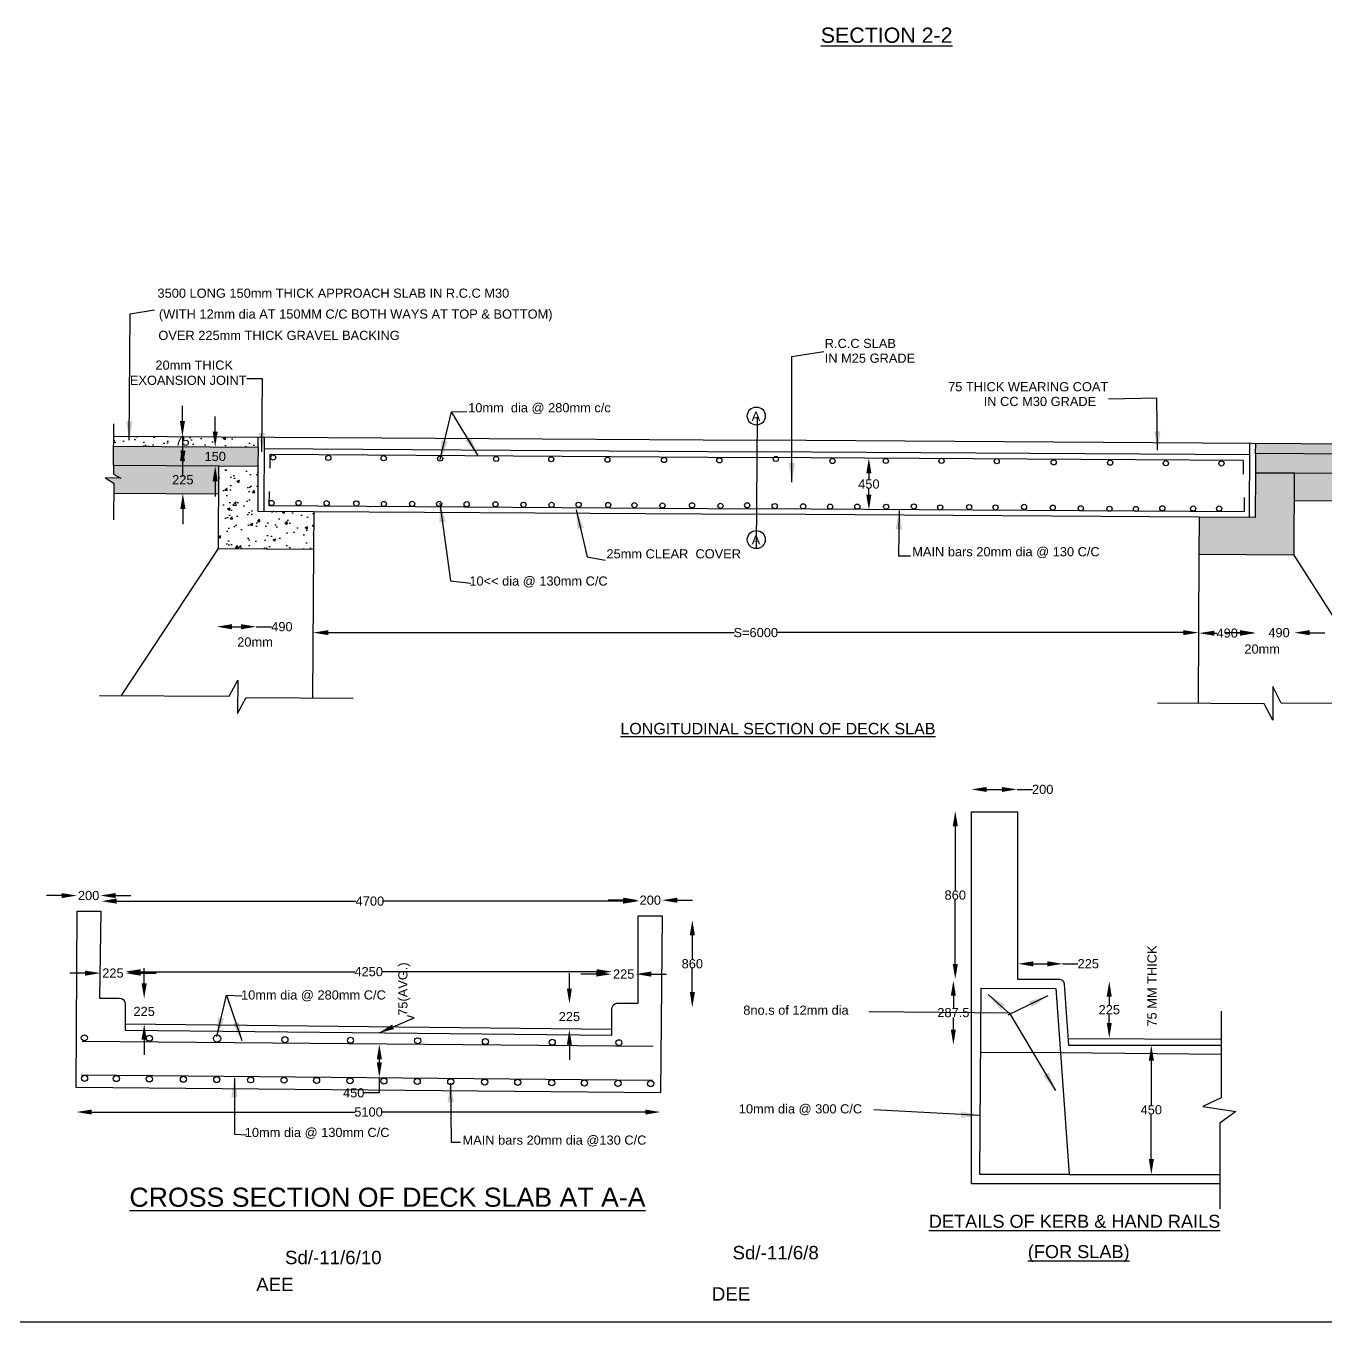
# Model space of a CAD drawing. Header units: inches. Extents: x 159 to 4207, y 11 to 2793.
# Drawn here: x 1125 to 2825, y 11 to 1707 of the extents above; entities that cross this region are included whole.
import ezdxf

# ---------------------------------------------------------------- set-up
doc = ezdxf.new("R2010")
doc.units = ezdxf.units.IN
doc.header["$MEASUREMENT"] = 0
doc.layers.add('DIMENSION', color=7, linetype='Continuous')
doc.layers.add('DRAWING', color=2, linetype='Continuous')
doc.styles.get("Standard").update_dxf_attribs({"font": 'arial.ttf', "height": 12})
doc.dimstyles.get("Standard").update_dxf_attribs({"dimtxt": 12, "dimasz": 20, "dimexe": 0.18, "dimexo": 0.0625, "dimgap": 0.09, "dimtad": 0, "dimtih": 1, "dimtoh": 1, "dimdec": 4, "dimzin": 0, "dimdsep": 46, "dimtxsty": 'Standard', "dimcen": 0.09, "dimse1": 1, "dimse2": 1, "dimadec": 0, "dimazin": 0, "dimtfac": 1, "dimtdec": 4, "dimtofl": 0, "dimtmove": 0, "dimatfit": 3, "dimfxl": 1, "dimtolj": 1, "dimtzin": 0, "dimarcsym": 0})

# ---------------------------------------------------------------- blocks, each defined once
blk = doc.blocks.new('*D30')
at = {"layer": 'Defpoints', "color": 0, "lineweight": -2}
for p, q in [((1329.2, 1190.4), (1329.2, 1210.4)), ((1329.2, 1138), (1329.2, 1118))]:
    blk.add_line(p, q, dxfattribs=at)
at = {"layer": 'Defpoints', "color": 0}
for p in [(1329.2, 1158), (1329.7, 1170.4), (1329.7, 1158)]:
    blk.add_point(p, dxfattribs=at)
for points in [[(1325.9, 1190.4), (1332.6, 1190.4), (1329.2, 1170.4)], [(1325.9, 1138), (1332.6, 1138), (1329.2, 1158)]]:
    blk.add_solid(points, dxfattribs=at)
at = {"layer": 'Defpoints', "color": 0, "insert": (1329.2, 1164.2), "char_height": 12, "attachment_point": 5}
blk.add_mtext('\\A1;75', dxfattribs=at)
blk = doc.blocks.new('*D31')
at = {"layer": 'Defpoints', "color": 0, "lineweight": -2}
for p, q in [((1372.1, 1176.5), (1372.1, 1196.5)), ((1372.1, 1111.8), (1372.1, 1091.8))]:
    blk.add_line(p, q, dxfattribs=at)
at = {"layer": 'Defpoints', "color": 0}
for p in [(1370.6, 1156.5), (1370.6, 1131.8), (1372.1, 1131.8)]:
    blk.add_point(p, dxfattribs=at)
for points in [[(1368.8, 1176.5), (1375.4, 1176.5), (1372.1, 1156.5)], [(1368.8, 1111.8), (1375.4, 1111.8), (1372.1, 1131.8)]]:
    blk.add_solid(points, dxfattribs=at)
at = {"layer": 'Defpoints', "color": 0, "insert": (1372.1, 1144.1), "char_height": 12, "attachment_point": 5}
blk.add_mtext('\\A1;150', dxfattribs=at)
blk = doc.blocks.new('*D32')
at = {"layer": 'Defpoints', "color": 0, "lineweight": -2}
for p, q in [((1329.8, 1151.6), (1329.8, 1171.6)), ((1329.8, 1075.6), (1329.8, 1055.6))]:
    blk.add_line(p, q, dxfattribs=at)
at = {"layer": 'Defpoints', "color": 0}
for p in [(1331.2, 1131.6), (1329.8, 1095.6), (1331.2, 1095.6)]:
    blk.add_point(p, dxfattribs=at)
for points in [[(1326.5, 1151.6), (1333.2, 1151.6), (1329.8, 1131.6)], [(1326.5, 1075.6), (1333.2, 1075.6), (1329.8, 1095.6)]]:
    blk.add_solid(points, dxfattribs=at)
at = {"layer": 'Defpoints', "color": 0, "insert": (1329.8, 1113.6), "char_height": 12, "attachment_point": 5}
blk.add_mtext('\\A1;225', dxfattribs=at)
blk = doc.blocks.new('*D33')
at = {"layer": 'Defpoints', "color": 0, "lineweight": -2}
for p, q in [((2227.3, 1121.9), (2227.3, 1114.2)), ((2227.3, 1094.1), (2227.3, 1101.8))]:
    blk.add_line(p, q, dxfattribs=at)
at = {"layer": 'Defpoints', "color": 0}
for p in [(2227, 1141.9), (2227, 1074.1), (2227.3, 1074.1)]:
    blk.add_point(p, dxfattribs=at)
for points in [[(2223.9, 1121.9), (2230.6, 1121.9), (2227.3, 1141.9)], [(2223.9, 1094.1), (2230.6, 1094.1), (2227.3, 1074.1)]]:
    blk.add_solid(points, dxfattribs=at)
at = {"layer": 'Defpoints', "color": 0, "insert": (2227.3, 1108), "char_height": 12, "attachment_point": 5}
blk.add_mtext('\\A1;450', dxfattribs=at)
blk = doc.blocks.new('*D49')
at = {"layer": 'Defpoints', "color": 0, "lineweight": -2}
for p, q in [((1171.2, 569.5), (1151.2, 569.5)), ((1241.7, 569.5), (1261.7, 569.5))]:
    blk.add_line(p, q, dxfattribs=at)
at = {"layer": 'Defpoints', "color": 0}
for p in [(1221.7, 569.5), (1191.2, 548.6), (1221.7, 547.6)]:
    blk.add_point(p, dxfattribs=at)
for points in [[(1171.2, 572.8), (1171.2, 566.2), (1191.2, 569.5)], [(1241.7, 572.8), (1241.7, 566.2), (1221.7, 569.5)]]:
    blk.add_solid(points, dxfattribs=at)
at = {"layer": 'Defpoints', "color": 0, "insert": (1206.5, 569.5), "char_height": 12, "attachment_point": 5}
blk.add_mtext('\\A1;200', dxfattribs=at)
blk = doc.blocks.new('*D50')
at = {"layer": 'Defpoints', "color": 0, "lineweight": -2}
for p, q in [((1243.2, 562.2), (1556.3, 562.2)), ((1905.8, 562.2), (1592.7, 562.2))]:
    blk.add_line(p, q, dxfattribs=at)
at = {"layer": 'Defpoints', "color": 0}
for p in [(1925.8, 562.2), (1223.2, 548.6), (1925.8, 540.9)]:
    blk.add_point(p, dxfattribs=at)
for points in [[(1243.2, 565.6), (1243.2, 558.9), (1223.2, 562.2)], [(1905.8, 565.6), (1905.8, 558.9), (1925.8, 562.2)]]:
    blk.add_solid(points, dxfattribs=at)
at = {"layer": 'Defpoints', "color": 0, "insert": (1574.5, 562.2), "char_height": 12, "attachment_point": 5}
blk.add_mtext('\\A1;4700', dxfattribs=at)
blk = doc.blocks.new('*D51')
at = {"layer": 'Defpoints', "color": 0, "lineweight": -2}
for p, q in [((1906.2, 563.4), (1886.2, 563.4)), ((1976.5, 563.4), (1996.5, 563.4))]:
    blk.add_line(p, q, dxfattribs=at)
at = {"layer": 'Defpoints', "color": 0}
for p in [(1956.5, 563.4), (1926.2, 543.3), (1956.5, 542.9)]:
    blk.add_point(p, dxfattribs=at)
for points in [[(1906.2, 566.7), (1906.2, 560.1), (1926.2, 563.4)], [(1976.5, 566.7), (1976.5, 560.1), (1956.5, 563.4)]]:
    blk.add_solid(points, dxfattribs=at)
at = {"layer": 'Defpoints', "color": 0, "insert": (1941.3, 563.4), "char_height": 12, "attachment_point": 5}
blk.add_mtext('\\A1;200', dxfattribs=at)
blk = doc.blocks.new('*D52')
at = {"layer": 'Defpoints', "color": 0, "lineweight": -2}
for p, q in [((1201.9, 468), (1181.9, 468)), ((1274.8, 468), (1294.8, 468))]:
    blk.add_line(p, q, dxfattribs=at)
at = {"layer": 'Defpoints', "color": 0}
for p in [(1254.8, 468), (1221.9, 435.3), (1254.8, 430.1)]:
    blk.add_point(p, dxfattribs=at)
for points in [[(1201.9, 471.3), (1201.9, 464.6), (1221.9, 468)], [(1274.8, 471.3), (1274.8, 464.6), (1254.8, 468)]]:
    blk.add_solid(points, dxfattribs=at)
at = {"layer": 'Defpoints', "color": 0, "insert": (1238.3, 468), "char_height": 12, "attachment_point": 5}
blk.add_mtext('\\A1;225', dxfattribs=at)
blk = doc.blocks.new('*D53')
at = {"layer": 'Defpoints', "color": 0, "lineweight": -2}
for p, q in [((1279.2, 454.5), (1279.2, 474.5)), ((1279.2, 381.1), (1279.2, 361.1))]:
    blk.add_line(p, q, dxfattribs=at)
at = {"layer": 'Defpoints', "color": 0}
for p in [(1248.9, 434.5), (1255.1, 401.1), (1279.2, 401.1)]:
    blk.add_point(p, dxfattribs=at)
for points in [[(1275.8, 454.5), (1282.5, 454.5), (1279.2, 434.5)], [(1275.8, 381.1), (1282.5, 381.1), (1279.2, 401.1)]]:
    blk.add_solid(points, dxfattribs=at)
at = {"layer": 'Defpoints', "color": 0, "insert": (1279.2, 417.8), "char_height": 12, "attachment_point": 5}
blk.add_mtext('\\A1;225', dxfattribs=at)
blk = doc.blocks.new('*D54')
at = {"layer": 'Defpoints', "color": 0, "lineweight": -2}
for p, q in [((1274.6, 469.9), (1554.7, 469.9)), ((1871.2, 469.9), (1591.1, 469.9))]:
    blk.add_line(p, q, dxfattribs=at)
at = {"layer": 'Defpoints', "color": 0}
for p in [(1891.2, 469.9), (1254.6, 429.8), (1891.2, 428.1)]:
    blk.add_point(p, dxfattribs=at)
for points in [[(1274.6, 473.2), (1274.6, 466.6), (1254.6, 469.9)], [(1871.2, 473.2), (1871.2, 466.6), (1891.2, 469.9)]]:
    blk.add_solid(points, dxfattribs=at)
at = {"layer": 'Defpoints', "color": 0, "insert": (1572.9, 469.9), "char_height": 12, "attachment_point": 5}
blk.add_mtext('\\A1;4250', dxfattribs=at)
blk = doc.blocks.new('*D55')
at = {"layer": 'Defpoints', "color": 0, "lineweight": -2}
for p, q in [((1835.5, 447.8), (1835.5, 467.8)), ((1835.5, 374.4), (1835.5, 354.4))]:
    blk.add_line(p, q, dxfattribs=at)
at = {"layer": 'Defpoints', "color": 0}
for p in [(1897.8, 427.8), (1835.5, 394.4), (1888.9, 394.4)]:
    blk.add_point(p, dxfattribs=at)
for points in [[(1832.2, 447.8), (1838.8, 447.8), (1835.5, 427.8)], [(1832.2, 374.4), (1838.8, 374.4), (1835.5, 394.4)]]:
    blk.add_solid(points, dxfattribs=at)
at = {"layer": 'Defpoints', "color": 0, "insert": (1835.5, 411.1), "char_height": 12, "attachment_point": 5}
blk.add_mtext('\\A1;225', dxfattribs=at)
blk = doc.blocks.new('*D56')
at = {"layer": 'Defpoints', "color": 0, "lineweight": -2}
for p, q in [((1870.6, 466.7), (1850.6, 466.7)), ((1942.5, 466.7), (1962.5, 466.7))]:
    blk.add_line(p, q, dxfattribs=at)
at = {"layer": 'Defpoints', "color": 0}
for p in [(1922.5, 466.7), (1890.6, 428.4), (1922.5, 429.4)]:
    blk.add_point(p, dxfattribs=at)
for points in [[(1870.6, 470), (1870.6, 463.4), (1890.6, 466.7)], [(1942.5, 470), (1942.5, 463.4), (1922.5, 466.7)]]:
    blk.add_solid(points, dxfattribs=at)
at = {"layer": 'Defpoints', "color": 0, "insert": (1906.5, 466.7), "char_height": 12, "attachment_point": 5}
blk.add_mtext('\\A1;225', dxfattribs=at)
blk = doc.blocks.new('*D57')
at = {"layer": 'Defpoints', "color": 0, "lineweight": -2}
for p, q in [((1996.3, 517.3), (1996.3, 486.4)), ((1996.3, 443.1), (1996.3, 474))]:
    blk.add_line(p, q, dxfattribs=at)
at = {"layer": 'Defpoints', "color": 0}
for p in [(1924.7, 537.3), (1924.7, 423.1), (1996.3, 423.1)]:
    blk.add_point(p, dxfattribs=at)
for points in [[(1993, 517.3), (1999.7, 517.3), (1996.3, 537.3)], [(1993, 443.1), (1999.7, 443.1), (1996.3, 423.1)]]:
    blk.add_solid(points, dxfattribs=at)
at = {"layer": 'Defpoints', "color": 0, "insert": (1996.3, 480.2), "char_height": 12, "attachment_point": 5}
blk.add_mtext('\\A1;860', dxfattribs=at)
blk = doc.blocks.new('*D58')
at = {"layer": 'Defpoints', "color": 0, "lineweight": -2}
for p, q in [((1210.6, 286.2), (1554.7, 286.2)), ((1934.7, 286.2), (1590.6, 286.2))]:
    blk.add_line(p, q, dxfattribs=at)
at = {"layer": 'Defpoints', "color": 0}
for p in [(1190.6, 316.8), (1954.7, 310.6), (1954.7, 286.2)]:
    blk.add_point(p, dxfattribs=at)
for points in [[(1210.6, 289.5), (1210.6, 282.9), (1190.6, 286.2)], [(1934.7, 289.5), (1934.7, 282.9), (1954.7, 286.2)]]:
    blk.add_solid(points, dxfattribs=at)
at = {"layer": 'Defpoints', "color": 0, "insert": (1572.7, 286.2), "char_height": 12, "attachment_point": 5}
blk.add_mtext('\\A1;5100', dxfattribs=at)
blk = doc.blocks.new('*D59')
at = {"layer": 'Defpoints', "color": 0, "lineweight": -2}
for p, q in [((1586.8, 355.1), (1586.8, 351.3)), ((1586.8, 331.3), (1586.8, 311.3)), ((1586.8, 311.3), (1566.8, 311.3))]:
    blk.add_line(p, q, dxfattribs=at)
at = {"layer": 'Defpoints', "color": 0}
for p in [(1589, 375.1), (1586.8, 331.3), (1587.9, 331.3)]:
    blk.add_point(p, dxfattribs=at)
for points in [[(1583.5, 355.1), (1590.2, 355.1), (1586.8, 375.1)], [(1583.5, 351.3), (1590.2, 351.3), (1586.8, 331.3)]]:
    blk.add_solid(points, dxfattribs=at)
at = {"layer": 'Defpoints', "color": 0, "insert": (1553.3, 311.3), "char_height": 12, "attachment_point": 5}
blk.add_mtext('\\A1;450', dxfattribs=at)
blk = doc.blocks.new('*D60')
at = {"layer": 'Defpoints', "color": 0, "lineweight": -2}
for p, q in [((2596.8, 353.6), (2596.8, 295.3)), ((2596.8, 224.6), (2596.8, 282.9))]:
    blk.add_line(p, q, dxfattribs=at)
at = {"layer": 'Defpoints', "color": 0}
for p in [(2597, 373.6), (2596.2, 204.6), (2596.8, 204.6)]:
    blk.add_point(p, dxfattribs=at)
for points in [[(2593.5, 353.6), (2600.2, 353.6), (2596.8, 373.6)], [(2593.5, 224.6), (2600.2, 224.6), (2596.8, 204.6)]]:
    blk.add_solid(points, dxfattribs=at)
at = {"layer": 'Defpoints', "color": 0, "insert": (2596.8, 289.1), "char_height": 12, "attachment_point": 5}
blk.add_mtext('\\A1;450', dxfattribs=at)
blk = doc.blocks.new('*D61')
at = {"layer": 'Defpoints', "color": 0, "lineweight": -2}
for p, q in [((2337.8, 438.3), (2337.8, 422.5)), ((2337.8, 394.2), (2337.8, 410))]:
    blk.add_line(p, q, dxfattribs=at)
at = {"layer": 'Defpoints', "color": 0}
for p in [(2481.8, 458.3), (2337.8, 374.2), (2488, 374.2)]:
    blk.add_point(p, dxfattribs=at)
for points in [[(2334.5, 438.3), (2341.2, 438.3), (2337.8, 458.3)], [(2334.5, 394.2), (2341.2, 394.2), (2337.8, 374.2)]]:
    blk.add_solid(points, dxfattribs=at)
at = {"layer": 'Defpoints', "color": 0, "insert": (2337.8, 416.3), "char_height": 12, "attachment_point": 5}
blk.add_mtext('\\A1;287.5', dxfattribs=at)
blk = doc.blocks.new('*D62')
at = {"layer": 'Defpoints', "color": 0, "lineweight": -2}
for p, q in [((2442.6, 480.2), (2460.8, 480.2)), ((2480.8, 480.2), (2500.8, 480.2))]:
    blk.add_line(p, q, dxfattribs=at)
at = {"layer": 'Defpoints', "color": 0}
for p in [(2480.8, 480.2), (2422.6, 459.6), (2480.8, 459.2)]:
    blk.add_point(p, dxfattribs=at)
for points in [[(2442.6, 483.5), (2442.6, 476.8), (2422.6, 480.2)], [(2460.8, 483.5), (2460.8, 476.8), (2480.8, 480.2)]]:
    blk.add_solid(points, dxfattribs=at)
at = {"layer": 'Defpoints', "color": 0, "insert": (2514.3, 480.2), "char_height": 12, "attachment_point": 5}
blk.add_mtext('\\A1;225', dxfattribs=at)
blk = doc.blocks.new('*D63')
at = {"layer": 'Defpoints', "color": 0, "lineweight": -2}
for p, q in [((2541.8, 437.2), (2541.8, 426.3)), ((2541.8, 402.9), (2541.8, 413.8))]:
    blk.add_line(p, q, dxfattribs=at)
at = {"layer": 'Defpoints', "color": 0}
for p in [(2482, 457.2), (2488.3, 382.9), (2541.8, 382.9)]:
    blk.add_point(p, dxfattribs=at)
for points in [[(2538.4, 437.2), (2545.1, 437.2), (2541.8, 457.2)], [(2538.4, 402.9), (2545.1, 402.9), (2541.8, 382.9)]]:
    blk.add_solid(points, dxfattribs=at)
at = {"layer": 'Defpoints', "color": 0, "insert": (2541.8, 420.1), "char_height": 12, "attachment_point": 5}
blk.add_mtext('\\A1;225', dxfattribs=at)
blk = doc.blocks.new('*D64')
at = {"layer": 'Defpoints', "color": 0, "lineweight": -2}
for p, q in [((2340.3, 660.2), (2340.3, 576.3)), ((2340.3, 480), (2340.3, 563.9))]:
    blk.add_line(p, q, dxfattribs=at)
at = {"layer": 'Defpoints', "color": 0}
for p in [(2340.3, 680.2), (2421.7, 680.2), (2422.7, 460)]:
    blk.add_point(p, dxfattribs=at)
for points in [[(2337, 660.2), (2343.7, 660.2), (2340.3, 680.2)], [(2337, 480), (2343.7, 480), (2340.3, 460)]]:
    blk.add_solid(points, dxfattribs=at)
at = {"layer": 'Defpoints', "color": 0, "insert": (2340.3, 570.1), "char_height": 12, "attachment_point": 5}
blk.add_mtext('\\A1;860', dxfattribs=at)
blk = doc.blocks.new('*D65')
at = {"layer": 'Defpoints', "color": 0, "lineweight": -2}
for p, q in [((2381.5, 708.4), (2401.3, 708.4)), ((2421.3, 708.4), (2441.3, 708.4))]:
    blk.add_line(p, q, dxfattribs=at)
at = {"layer": 'Defpoints', "color": 0}
for p in [(2421.3, 708.4), (2361.5, 678.5), (2421.3, 679)]:
    blk.add_point(p, dxfattribs=at)
for points in [[(2381.5, 711.7), (2381.5, 705.1), (2361.5, 708.4)], [(2401.3, 711.7), (2401.3, 705.1), (2421.3, 708.4)]]:
    blk.add_solid(points, dxfattribs=at)
at = {"layer": 'Defpoints', "color": 0, "insert": (2454.7, 708.4), "char_height": 12, "attachment_point": 5}
blk.add_mtext('\\A1;200', dxfattribs=at)
blk = doc.blocks.new('*D67')
at = {"layer": 'Defpoints', "color": 0, "lineweight": -2}
for p, q in [((1394, 921.3), (1405.8, 921.3)), ((1425.8, 921.3), (1445.8, 921.3))]:
    blk.add_line(p, q, dxfattribs=at)
at = {"layer": 'Defpoints', "color": 0}
for p in [(1374, 920.7), (1425.8, 921.3), (1425.8, 920.7)]:
    blk.add_point(p, dxfattribs=at)
for points in [[(1394, 924.7), (1394, 918), (1374, 921.3)], [(1405.8, 924.7), (1405.8, 918), (1425.8, 921.3)]]:
    blk.add_solid(points, dxfattribs=at)
at = {"layer": 'Defpoints', "color": 0, "insert": (1459.4, 921.3), "char_height": 12, "attachment_point": 5}
blk.add_mtext('\\A1;490', dxfattribs=at)
blk = doc.blocks.new('*D70')
at = {"layer": 'Defpoints', "color": 0, "lineweight": -2}
for p, q in [((1520.1, 913.6), (2050.9, 913.6)), ((2638.5, 913.6), (2107.7, 913.6))]:
    blk.add_line(p, q, dxfattribs=at)
at = {"layer": 'Defpoints', "color": 0}
for p in [(1500.1, 925.6), (2658.5, 918.2), (2658.5, 913.6)]:
    blk.add_point(p, dxfattribs=at)
for points in [[(1520.1, 916.9), (1520.1, 910.3), (1500.1, 913.6)], [(2638.5, 916.9), (2638.5, 910.3), (2658.5, 913.6)]]:
    blk.add_solid(points, dxfattribs=at)
at = {"layer": 'Defpoints', "color": 0, "insert": (2079.3, 913.6), "char_height": 12, "attachment_point": 5}
blk.add_mtext('\\A1;S=6000', dxfattribs=at)
blk = doc.blocks.new('*D71')
at = {"layer": 'Defpoints', "color": 0, "lineweight": -2}
for p, q in [((2679.4, 912.9), (2682.5, 912.9)), ((2712.7, 912.9), (2709.7, 912.9))]:
    blk.add_line(p, q, dxfattribs=at)
at = {"layer": 'Defpoints', "color": 0}
for p in [(2659.4, 1064.8), (2732.7, 1064.4), (2732.7, 912.9)]:
    blk.add_point(p, dxfattribs=at)
for points in [[(2679.4, 916.2), (2679.4, 909.5), (2659.4, 912.9)], [(2712.7, 916.2), (2712.7, 909.5), (2732.7, 912.9)]]:
    blk.add_solid(points, dxfattribs=at)
at = {"layer": 'Defpoints', "color": 0, "insert": (2696.1, 912.9), "char_height": 12, "attachment_point": 5}
blk.add_mtext('\\A1;490', dxfattribs=at)
blk = doc.blocks.new('*D72')
at = {"layer": 'Defpoints', "color": 0, "lineweight": -2}
for p, q in [((2712.7, 913.5), (2692.7, 913.5)), ((2803.9, 913.5), (2823.9, 913.5))]:
    blk.add_line(p, q, dxfattribs=at)
at = {"layer": 'Defpoints', "color": 0}
for p in [(2732.7, 1064.4), (2783.9, 1064), (2783.9, 913.5)]:
    blk.add_point(p, dxfattribs=at)
for points in [[(2712.7, 916.9), (2712.7, 910.2), (2732.7, 913.5)], [(2803.9, 916.9), (2803.9, 910.2), (2783.9, 913.5)]]:
    blk.add_solid(points, dxfattribs=at)
at = {"layer": 'Defpoints', "color": 0, "insert": (2763.9, 913.5), "char_height": 12, "attachment_point": 5}
blk.add_mtext('\\A1;490', dxfattribs=at)

msp = doc.modelspace()

# ---------------------------------------------------------------- hatches: boundary and pattern name
at = {"layer": 'Defpoints'}
h = msp.add_hatch(dxfattribs=at)
h.set_pattern_fill('AR-CONC', color=0, scale=5, style=0)
h.set_pattern_definition([(50, (0, 0), (35.863, -3.1376), [3.75, -41.25]), (355, (0, 0), (-6.93757, 37.6096), [3, -33]), (100.4514, (2.99, -0.26), (28.92547, 34.47198), [3.187, -35.0571]), (46.1842, (0, 10), (53.36205, -8.27595), [5.625, -61.875]), (96.6356, (4.447, 9.31), (46.7331, 48.7059), [4.7805, -52.58565]), (351.1842, (0, 10), (46.7331, 48.7059), [4.5, -49.5]), (21, (5, 7.5), (29.84535, -20.13094), [3.75, -41.25]), (326, (5, 7.5), (12.16577, 36.2575), [3, -33]), (71.4514, (7.487, 5.822), (42.01113, 16.12652), [3.187, -35.0571]), (37.5, (0, 0), (0.607993, 16.644693), [0, -32.6, 0, -33.5, 0, -33.125]), (7.5, (0, 0), (13.15348, 19.72059), [0, -19.1, 0, -31.85, 0, -12.625]), (327.5, (-11.15, 0), (26.69112, -1.127744), [0, -12.5, 0, -39, 0, -51.75]), (317.5, (-16.15, 0), (29.1593, 5.00525), [0, -16.25, 0, -25.9, 0, -36.75])])
h.paths.add_polyline_path([(1428.25328, 1156.42444), (1239.20518, 1157.62989), (1239.0443, 1132.39973), (1376.94842, 1131.5204), (1428.0924, 1131.19428)])
h.paths.add_polyline_path([(1376.94842, 1131.5204), (1239.0443, 1132.39973), (1238.97015, 1120.77073), (1248.54485, 1115.64129), (1228.31999, 1116.21718), (1239.31022, 1109.39361), (1239.22567, 1096.13438), (1376.7172, 1095.25767)])
h.paths.add_polyline_path([(2922.41521, 1159.94977), (2733.36711, 1161.15522), (2733.28389, 1148.10301), (2922.33199, 1146.89756)])
h.paths.add_polyline_path([(2922.33199, 1146.89756), (2733.28389, 1148.10301), (2733.12301, 1122.87285), (2784.26699, 1122.54673), (2922.17111, 1121.6674)])
h.paths.add_polyline_path([(2922.09696, 1110.0384), (2922.17111, 1121.6674), (2784.26699, 1122.54673), (2784.03576, 1086.28401), (2921.52729, 1085.4073), (2921.61183, 1098.66654), (2932.68818, 1105.3494), (2912.45762, 1105.03147)])
h.paths.add_polyline_path([(2784.26699, 1122.54673), (2733.12301, 1122.87285), (2732.74987, 1064.35429), (2659.4468, 1064.82171), (2659.13312, 1015.62864), (2783.58017, 1014.83511)])
h.paths.add_polyline_path([(2828.22749, 1160.76801), (2851.40893, 1160.76801), (2851.40893, 1142.56337), (2828.22749, 1142.56337)], flags=9)
h.paths.add_polyline_path([(2866.99941, 1140.73572), (2898.34184, 1140.73572), (2898.34184, 1122.48197), (2866.99941, 1122.48197)], flags=24)
h.paths.add_polyline_path([(2824.01543, 1110.1923), (2856.82307, 1110.1923), (2856.82307, 1091.93854), (2824.01543, 1091.93854)], flags=24)
h = msp.add_hatch(dxfattribs=at)
h.set_pattern_fill('AR-CONC', color=0, scale=5, style=0)
h.paths.add_polyline_path([(1428.33651, 1169.47665), (1239.28841, 1170.6821), (1239.20518, 1157.62989), (1428.25328, 1156.42444)])
h.paths.add_polyline_path([(1317.64182, 1173.29107), (1340.82327, 1173.29107), (1340.82327, 1155.08644), (1317.64182, 1155.08644)], flags=9)
h = msp.add_hatch(dxfattribs=at)
h.set_pattern_fill('AR-CONC', color=0, scale=5, style=0)
h.paths.add_polyline_path([(1501.02234, 1072.20831), (1427.71926, 1072.67573), (1428.0924, 1131.19428), (1376.94842, 1131.5204), (1376.26161, 1023.80877), (1500.70866, 1023.01525)])

# ---------------------------------------------------------------- linework, layer by layer
at = {"layer": 'Defpoints', "color": 0}
msp.add_lwpolyline([(4205.48539, 11.44009), (159.28504, 11.44009), (159.28504, 2792.57512), (4205.48539, 2792.57512)], close=True, dxfattribs=at)
for centre in [(2080.02277, 1197.07415), (2080.02277, 1035.30011)]:
    msp.add_circle(centre, 11.78842, dxfattribs=at)
at = {"layer": 'DRAWING', "color": 0}
for points in [[(2081.04821, 1196.11675), (2079.95696, 1024.97877)], [(1249.538, 831.14424), (1376.26161, 1023.80877), (1376.94842, 1131.5204), (1239.0443, 1132.39973), (1239.39184, 1186.90238)], [(2907.83655, 820.57022), (2783.58017, 1014.83511), (2784.26699, 1122.54673), (2922.17111, 1121.6674), (2922.51864, 1176.17004)], [(1239.20518, 1157.62989), (1428.25328, 1156.42444), (1428.33651, 1169.47665)], [(1239.28841, 1170.6821), (2080.85181, 1165.31593)], [(1436.25343, 1169.42617), (1435.63619, 1072.62524)], [(2922.41521, 1159.94977), (2080.85181, 1165.31593)], [(2725.45019, 1161.2057), (2724.83294, 1064.40478)], [(2922.33199, 1146.89756), (2733.28389, 1148.10301), (2733.36711, 1161.15522)], [(1428.25328, 1156.42444), (1428.0924, 1131.19428), (1376.94842, 1131.5204)], [(1436.15798, 1154.45635), (2080.75636, 1150.34612)], [(1443.89881, 1128.97738), (1444.01399, 1147.04075), (2080.70939, 1142.98091)], [(2717.28961, 1120.85769), (2717.40479, 1138.92107), (2080.70939, 1142.98091)], [(2725.35473, 1146.23588), (2080.75636, 1150.34612)], [(2733.28389, 1148.10301), (2733.12301, 1122.87285), (2784.26699, 1122.54673)], [(1239.0443, 1132.39973), (1238.97015, 1120.77073), (1248.54485, 1115.64129), (1228.31999, 1116.21718), (1239.31022, 1109.39361), (1239.00396, 1061.36313)], [(1428.0924, 1131.19428), (1427.71926, 1072.67573), (1501.02234, 1072.20831), (1500.70866, 1023.01525)], [(2733.12301, 1122.87285), (2732.74987, 1064.35429), (2659.4468, 1064.82171), (2659.13312, 1015.62864)], [(1239.22567, 1096.13438), (1376.7172, 1095.25767)], [(1442.55393, 1098.39937), (1442.43576, 1079.86784), (2080.28102, 1075.80066)], [(2718.24445, 1090.26502), (2718.12628, 1071.73349), (2080.28102, 1075.80066)], [(1501.02234, 1072.20831), (2080.23457, 1068.51501)], [(2921.52729, 1085.4073), (2784.03576, 1086.28401)], [(2659.4468, 1064.82171), (2080.23457, 1068.51501)], [(1376.26161, 1023.80877), (1500.70866, 1023.01525)], [(1500.70866, 1023.01525), (1499.46615, 828.15515)], [(2659.13312, 1015.62864), (2657.89061, 820.76854)], [(2783.58017, 1014.83511), (2659.13312, 1015.62864)], [(1220.54521, 831.32911), (1390.59302, 830.24481), (1401.75468, 851.52183), (1401.47518, 807.68773), (1412.76994, 828.70796), (1552.51006, 827.81692)], [(2936.82934, 820.38535), (2766.78154, 821.46965), (2755.89211, 842.88727), (2755.6126, 799.05317), (2744.58682, 820.21573), (2604.8467, 821.10677)], [(2489.48422, 204.59653), (2372.28469, 204.59653), (2374.00168, 448.30772), (2471.84775, 447.95422), (2477.77782, 363.54662)], [(2688.10851, 418.22473), (2688.10851, 304.79558), (2664.13797, 293.39009), (2707.20909, 287.0574), (2686.60957, 271.62079), (2686.60957, 159.60084)], [(1254.33716, 401.49077), (1890.89206, 394.87799)], [(1197.93895, 378.79303), (1944.95202, 372.27326)], [(2487.89949, 382.60718), (2688.10851, 381.44466)], [(2477.77782, 363.54662), (2373.4097, 364.28191)], [(2688.10851, 361.51016), (2477.77782, 363.54662), (2489.48422, 204.59653), (2686.60957, 204.59653)], [(1197.35023, 334.95729), (1944.15324, 327.98451)]]:
    msp.add_lwpolyline(points, dxfattribs=at)
for points in [[(2686.60957, 192.08794), (2361.73402, 192.08794), (2361.73402, 679.26392), (2421.66674, 679.26392), (2421.66674, 459.95967), (2476.54312, 459.95967, -0.4464058422), (2482.81922, 452.96177), (2488.53947, 373.74447), (2688.10851, 373.74447)], [(1190.11731, 318.31301), (1191.38641, 549.24958), (1222.27144, 549.24958), (1220.83529, 435.19639), (1246.61355, 435.19639, -0.3540152313), (1254.43418, 428.86574), (1254.30762, 393.15528), (1890.86953, 386.79992), (1890.96442, 420.81603, -0.3751539131), (1897.706, 428.49322), (1925.26046, 428.49322), (1925.26046, 542.79436), (1957.02241, 542.79436), (1954.54759, 311.50295), (1190.11731, 318.31301)]]:
    msp.add_lwpolyline(points, format="xyb", dxfattribs=at)
for centre, radius in [((1447.96557, 1142.77392), 3.38005), ((1520.16457, 1142.31355), 3.38005), ((1592.49228, 1141.85235), 3.38005), ((1666.4108, 1141.38102), 3.38005), ((1739.55391, 1140.91463), 3.38005), ((1811.77444, 1140.45412), 3.38005), ((1885.20502, 1139.98589), 3.38005), ((1959.27901, 1139.51356), 3.38005), ((2031.66707, 1139.05199), 3.38005), ((2105.65251, 1141.00638), 3.38005), ((2179.66922, 1138.23516), 3.38005), ((2249.42197, 1138.30252), 3.38005), ((2322.36899, 1138.40569), 3.38005), ((2394.58952, 1137.94518), 3.38005), ((2469.10921, 1136.49939), 3.38005), ((2543.02773, 1136.02806), 3.38005), ((2615.80801, 1135.32726), 3.38005), ((2688.55196, 1134.97482), 3.38005), ((1445.83737, 1083.24861), 3.38005), ((1481.11186, 1083.32514), 3.38005), ((1517.913, 1082.98781), 3.38005), ((1556.73989, 1082.65048), 3.38005), ((1592.86578, 1081.97582), 3.38005), ((1629.74503, 1082.12427), 3.38005), ((1665.02687, 1082.12427), 3.38005), ((1701.15275, 1081.61829), 3.38005), ((1738.72116, 1081.59574), 3.38005), ((1775.35348, 1080.92109), 3.38005), ((1812.15463, 1080.75242), 3.38005), ((1847.60527, 1080.92109), 3.38005), ((1886.35881, 1080.55861), 3.38005), ((1920.62776, 1080.38996), 3.38005), ((1957.26009, 1079.88396), 3.38005), ((1995.91817, 1080.22129), 3.38005), ((2033.15417, 1079.53445), 3.38005), ((2068.09838, 1080.20911), 3.38005), ((2104.05547, 1079.19712), 3.38005), ((2141.42467, 1078.87766), 3.38005), ((2176.53769, 1078.54033), 3.38005), ((2212.15715, 1078.54033), 3.38005), ((2249.97115, 1078.37167), 3.38005), ((2286.12284, 1078.71852), 3.38005), ((2320.6928, 1077.36932), 3.38005), ((2358.5037, 1077.909), 3.38005), ((2393.07366, 1077.36932), 3.38005), ((2430.34442, 1078.17884), 3.38005), ((2467.82504, 1077.09574), 3.38005), ((2504.55563, 1076.28622), 3.38005), ((2542.09646, 1075.74654), 3.38005), ((2576.66641, 1075.4767), 3.38005), ((2611.23638, 1076.28622), 3.38005), ((2651.47798, 1076.01638), 3.38005), ((2685.5078, 1076.01638), 3.38005), ((1200.94452, 383.32863), 3.98417), ((1286.09099, 382.76401), 3.98417), ((1374.57118, 382.43273), 4.75518), ((1463.30476, 380.90149), 3.98417), ((1549.1239, 380.19331), 3.98417), ((1637.00905, 379.42171), 3.98417), ((1725.63532, 378.41783), 3.98417), ((1812.99408, 377.59433), 3.98417), ((1900.20602, 376.92737), 3.98417), ((1201.15079, 330.35397), 3.98417), ((1242.79108, 329.96518), 3.98417), ((1285.94968, 329.56221), 3.98417), ((1330.57417, 329.14556), 3.98417), ((1374.1634, 328.73857), 3.98417), ((1418.34763, 328.32603), 3.98417), ((1462.23752, 327.91624), 3.98417), ((1504.7135, 327.51965), 3.98417), ((1548.49236, 327.11089), 3.98417), ((1592.8426, 326.6968), 3.98417), ((1636.44835, 326.28966), 3.98417), ((1680.28755, 325.88034), 3.98417), ((1724.65646, 325.46607), 3.98417), ((1767.91109, 325.06221), 3.98417), ((1812.47174, 324.64616), 3.98417), ((1855.20131, 324.2472), 3.98417), ((1899.07824, 323.83752), 3.98417), ((1941.87475, 323.43794), 3.98417)]:
    msp.add_circle(centre, radius, dxfattribs=at)

# ---------------------------------------------------------------- texts
at = {"color": 0}
for s, height, p in [('%%USECTION 2-2', 20, (2164.41884, 1685.43246)), ('3500 LONG 150mm THICK APPROACH SLAB IN R.C.C M30', 12, (1296.61474, 1351.81332)), ('(WITH 12mm dia AT 150MM C/C BOTH WAYS AT TOP & BOTTOM)', 12, (1298.41337, 1324.50938)), ('OVER 225mm THICK GRAVEL BACKING', 12, (1297.77754, 1296.56721)), ('R.C.C SLAB', 12, (2169.55141, 1286.0504)), ('IN M25 GRADE', 12, (2169.55141, 1266.77346)), ('20mm THICK ', 12, (1293.90383, 1257.65299)), ('EXOANSION JOINT', 12, (1260.4276, 1237.83752)), ('75 THICK WEARING COAT', 12, (2330.9538, 1229.40519)), ('10mm  dia @ 280mm c/c', 12, (1703.05784, 1201.92198)), ('          IN CC M30 GRADE', 12, (2330.9538, 1210.12825)), ('25mm CLEAR  COVER', 12, (1883.99165, 1010.70321)), ('MAIN bars 20mm dia @ 130 C/C', 12, (2284.04814, 1013.49185)), ('10<< dia @ 130mm C/C', 12, (1704.58034, 975.13489)), ('20mm', 12, (1400.9562, 895.3645)), ('20mm', 12, (2718.52739, 886.12081)), ('%%ULONGITUDINAL SECTION OF DECK SLAB', 15, (1902.24313, 780.46412)), ('10mm dia @ 280mm C/C', 12, (1405.96162, 433.45433)), ('8no.s of 12mm dia', 12, (2062.98461, 413.55639)), ('10mm dia @ 300 C/C', 12, (2057.11312, 284.39087)), ('10mm dia @ 130mm C/C', 12, (1410.80653, 253.50641)), ('MAIN bars 20mm dia @130 C/C', 12, (1695.65709, 243.49714)), ('%%UCROSS SECTION OF DECK SLAB AT A-A', 25, (1259.82342, 162.24672)), ('%%UDETAILS OF KERB & HAND RAILS', 17, (2305.72296, 134.74813)), ('%%U(FOR SLAB)', 17, (2435.17316, 95.04537))]:
    msp.add_text(s, height=height, dxfattribs=at).set_placement(p)
msp.add_text('75 MM THICK', height=12, rotation=90, dxfattribs=at).set_placement((2603.67399, 398.05878))
at = {"layer": 'Defpoints', "color": 0}
for p in [(2073.96855, 1190.71005), (2073.96855, 1028.93601)]:
    msp.add_text('A', height=12, dxfattribs=at).set_placement(p)
msp.add_text('75(AVG.)', height=12, rotation=90, dxfattribs=at).set_placement((1623.61312, 412.17376))
at = {"layer": 'DIMENSION', "color": 0}
for s, p in [('Sd/-11/6/10', (1463.40464, 87.1193)), ('Sd/-11/6/8', (2048.95682, 93.4699)), ('AEE ', (1425.72868, 51.80452)), ('DEE ', (2021.91444, 39.43249))]:
    msp.add_text(s, height=17.5, dxfattribs=at).set_placement(p)

# ---------------------------------------------------------------- dimensions: what is measured, and where the dimension line sits
at = {"layer": 'Defpoints', "color": 0}
for base, p1, p2, text, picture, middle in [((1329.23255, 1157.95156), (1329.72229, 1170.42595), (1329.72229, 1157.95156), '75', '*D30', (1329.23255, 1164.18876)), ((1372.08496, 1131.77982), (1370.61574, 1156.484), (1370.61574, 1131.77982), '150', '*D31', (1372.08496, 1144.13191)), ((1329.83358, 1095.60592), (1331.16011, 1131.57105), (1331.16011, 1095.60592), '225', '*D32', (1329.83358, 1113.58849)), ((2227.26217, 1074.1193), (2226.96332, 1141.88571), (2226.96332, 1074.1193), '450', '*D33', (2227.26217, 1108.0025)), ((2340.32012, 680.20937), (2422.74072, 460.02217), (2421.68488, 680.20937), '860', '*D64', (2340.32012, 570.11577)), ((1996.34142, 423.12005), (1924.72553, 537.32568), (1924.72553, 423.12005), '860', '*D57', (1996.34142, 480.22287)), ((1279.15726, 401.08301), (1248.86067, 434.486), (1255.14864, 401.08301), '225', '*D53', (1279.15726, 417.78451)), ((1835.50785, 394.44355), (1897.77667, 427.84095), (1888.88112, 394.44355), '225', '*D55', (1835.50785, 411.14225)), ((2337.83927, 374.19012), (2481.80926, 458.32304), (2488.0274, 374.19012), '287.5', '*D61', (2337.83927, 416.25658)), ((2541.78308, 382.87527), (2481.99835, 457.22557), (2488.33315, 382.87527), '225', '*D63', (2541.78308, 420.05042)), ((1586.83366, 331.2834), (1589.00217, 375.14625), (1587.91792, 331.2834), '450', '*D59', (1553.26617, 311.2834)), ((2596.83387, 204.57191), (2597.03187, 373.6083), (2596.23504, 204.57191), '450', '*D60', (2596.83387, 289.09011))]:
    dim = msp.add_linear_dim(base=base, p1=p1, p2=p2, angle=90, text=text, dimstyle='Standard', dxfattribs=at)
    dim.commit()
    dim.dimension.update_dxf_attribs({"geometry": picture, "text_midpoint": middle})
for base, p1, p2, text, picture, middle in [((2732.74987, 912.86107), (2659.4468, 1064.82171), (2732.74987, 1064.35429), '490', '*D71', (2696.09833, 912.86107)), ((1425.79996, 921.33866), (1374.00429, 920.71889), (1425.79996, 920.71889), '490', '*D67', (1459.36745, 921.33866)), ((2658.51187, 913.60677), (1500.0874, 925.5852), (2658.51187, 918.19859), 'S=6000', '*D70', (2079.29964, 913.60677)), ((2421.31906, 708.39548), (2361.52694, 678.53302), (2421.31906, 679.02257), '200', '*D65', (2454.74739, 708.39548)), ((1221.74141, 569.49137), (1191.23954, 548.64514), (1221.74141, 547.5761), '200', '*D49', (1206.49047, 569.49137)), ((1925.76561, 562.23612), (1223.2073, 548.56559), (1925.76561, 540.85536), '4700', '*D50', (1574.48645, 562.23612)), ((1956.45384, 563.40833), (1926.21296, 543.27041), (1956.45384, 542.85087), '200', '*D51', (1941.3334, 563.40833)), ((1891.15847, 469.88547), (1254.6127, 429.75791), (1891.15847, 428.10773), '4250', '*D54', (1572.88559, 469.88547)), ((2480.81058, 480.16343), (2422.60956, 459.59845), (2480.81058, 459.20297), '225', '*D62', (2514.3044, 480.16343)), ((1254.77848, 467.9559), (1221.89882, 435.28141), (1254.77848, 430.11514), '225', '*D52', (1238.33865, 467.9559)), ((1922.47876, 466.68693), (1890.57748, 428.44844), (1922.47876, 429.42892), '225', '*D56', (1906.52812, 466.68693)), ((1954.72113, 286.19386), (1190.58763, 316.78593), (1954.72113, 310.64833), '5100', '*D58', (1572.65438, 286.19386))]:
    dim = msp.add_linear_dim(base=base, p1=p1, p2=p2, text=text, dimstyle='Standard', dxfattribs=at)
    dim.commit()
    dim.dimension.update_dxf_attribs({"geometry": picture, "text_midpoint": middle})
dim = msp.add_linear_dim(base=(2783.89385, 913.51885), p1=(2732.74987, 1064.35429), p2=(2783.89385, 1064.02818), text='490', dimstyle='Standard', dxfattribs=at)
dim.commit()
dim.dimension.update_dxf_attribs({"geometry": '*D72', "text_midpoint": (2763.89385, 913.51885), "dimtype": 160})

# ---------------------------------------------------------------- leaders
msp.add_leader([(1586.45349, 389.83918), (1632.3633, 409.38462), (1623.61312, 412.17376)], dimstyle='Standard', override={"dimgap": 0.09, "dimtad": 0}, dxfattribs=at)
at = {"layer": 'DRAWING', "color": 0}
for points in [[(1259.65762, 1165.2537), (1260.92882, 1330.95726), (1292.70853, 1336.0363)], [(2126.65869, 1110.38317), (2126.65916, 1275.01853), (2168.26364, 1281.38869)], [(1433.1748, 1150.01659), (1433.81038, 1245.8834), (1413.47138, 1245.8834)], [(2605.06683, 1152.18006), (2604.16881, 1220.35212), (2541.00877, 1219.15612)], [(1666.3728, 1140.20224), (1681.35877, 1202.38275)], [(1715.76317, 1145.74835), (1681.22144, 1202.55348), (1701.45142, 1202.82291)], [(1666.14183, 1082.80688), (1679.90709, 981.5287), (1706.37844, 978.15869)], [(1844.31526, 1074.13736), (1858.69634, 1012.57339), (1882.20829, 1008.46912)], [(2266.74272, 1073.55687), (2266.06771, 1014.22236), (2281.81803, 1014.22236)], [(1374.17088, 384.92927), (1386.88973, 439.37731), (1407.17931, 438.46985)], [(1407.17931, 379.18197), (1387.19256, 438.77233)], [(2383.51251, 440.17877), (2412.24596, 414.08681)], [(2461.22346, 438.22187), (2408.9808, 412.78221)], [(2471.67198, 314.28505), (2411.59293, 415.3914), (2227.43759, 417.3483)], [(1397.17925, 330.46906), (1397.17925, 257.24841), (1413.3741, 256.39701)], [(1679.79536, 323.9878), (1680.82574, 246.59085), (1692.98413, 246.59085)], [(2372.91972, 281.6171), (2233.72207, 289.25231)]]:
    msp.add_leader(points, dimstyle='Standard', override={"dimasz": 25, "dimgap": 0.09, "dimtad": 0}, dxfattribs=at)

doc.saveas('drawing.dxf')
